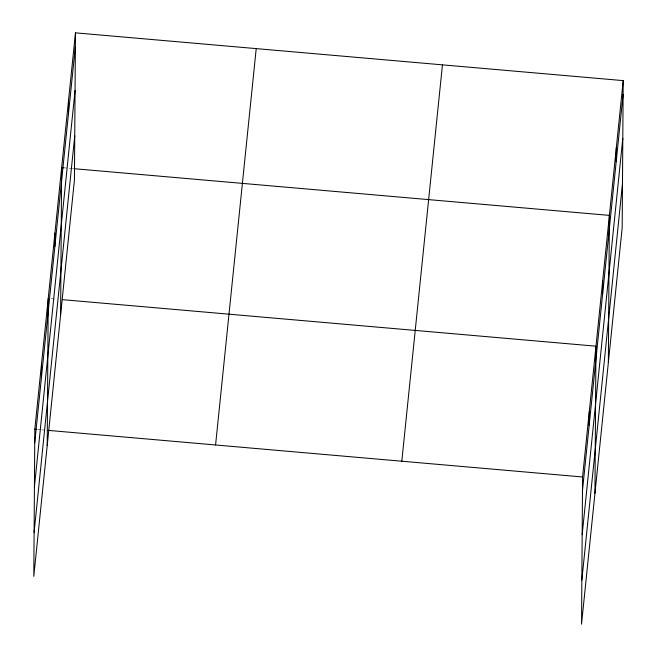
<?xml version="1.0" encoding="UTF-8"?>
<svg xmlns="http://www.w3.org/2000/svg" width="657" height="657" viewBox="0 0 657 657"><rect width="100%" height="100%" fill="white"/><g stroke="black" fill="none" stroke-linecap="round" stroke-linejoin="round"><path stroke-width="0.49" stroke-dasharray="3.29 2.46" d="M63.672 167.79L72.812 168.586M51.279 298.68L54.326 298.951M37.868 429.481L40.915 429.752M41.933 429.842L43.962 430.015"/><path stroke-width="0.99" d="M75.465 32.85L34.821 429.218L33.794 576.386L74.43 180.018L75.465 32.85L623.206 80.614L622.179 227.782L581.535 624.15L582.57 476.982L623.206 80.614M41.432 377.479L41.531 363.822M47.205 445.586L48.232 298.418M54.843 246.671L54.942 233.013M60.616 314.785L61.643 167.617L63.672 167.79M68.459 113.891L68.55 100.234M589.173 425.243L589.272 411.586M594.946 493.35L595.973 346.182L62.448 299.658M602.584 294.435L602.683 280.777M608.357 362.549L609.384 215.381L73.83 168.677M616.2 161.655L616.299 147.997M34.731 442.875L75.366 46.507M34.419 486.936L75.054 90.567M34.107 532.326L74.742 135.958M215.578 444.978L256.214 48.61M401.813 461.222L442.448 64.854M582.472 490.639L623.107 94.271M582.168 534.699L622.803 138.331M581.847 580.09L622.483 183.722M34.821 429.218L36.858 429.399M48.027 430.368L582.57 476.982"/></g></svg>
